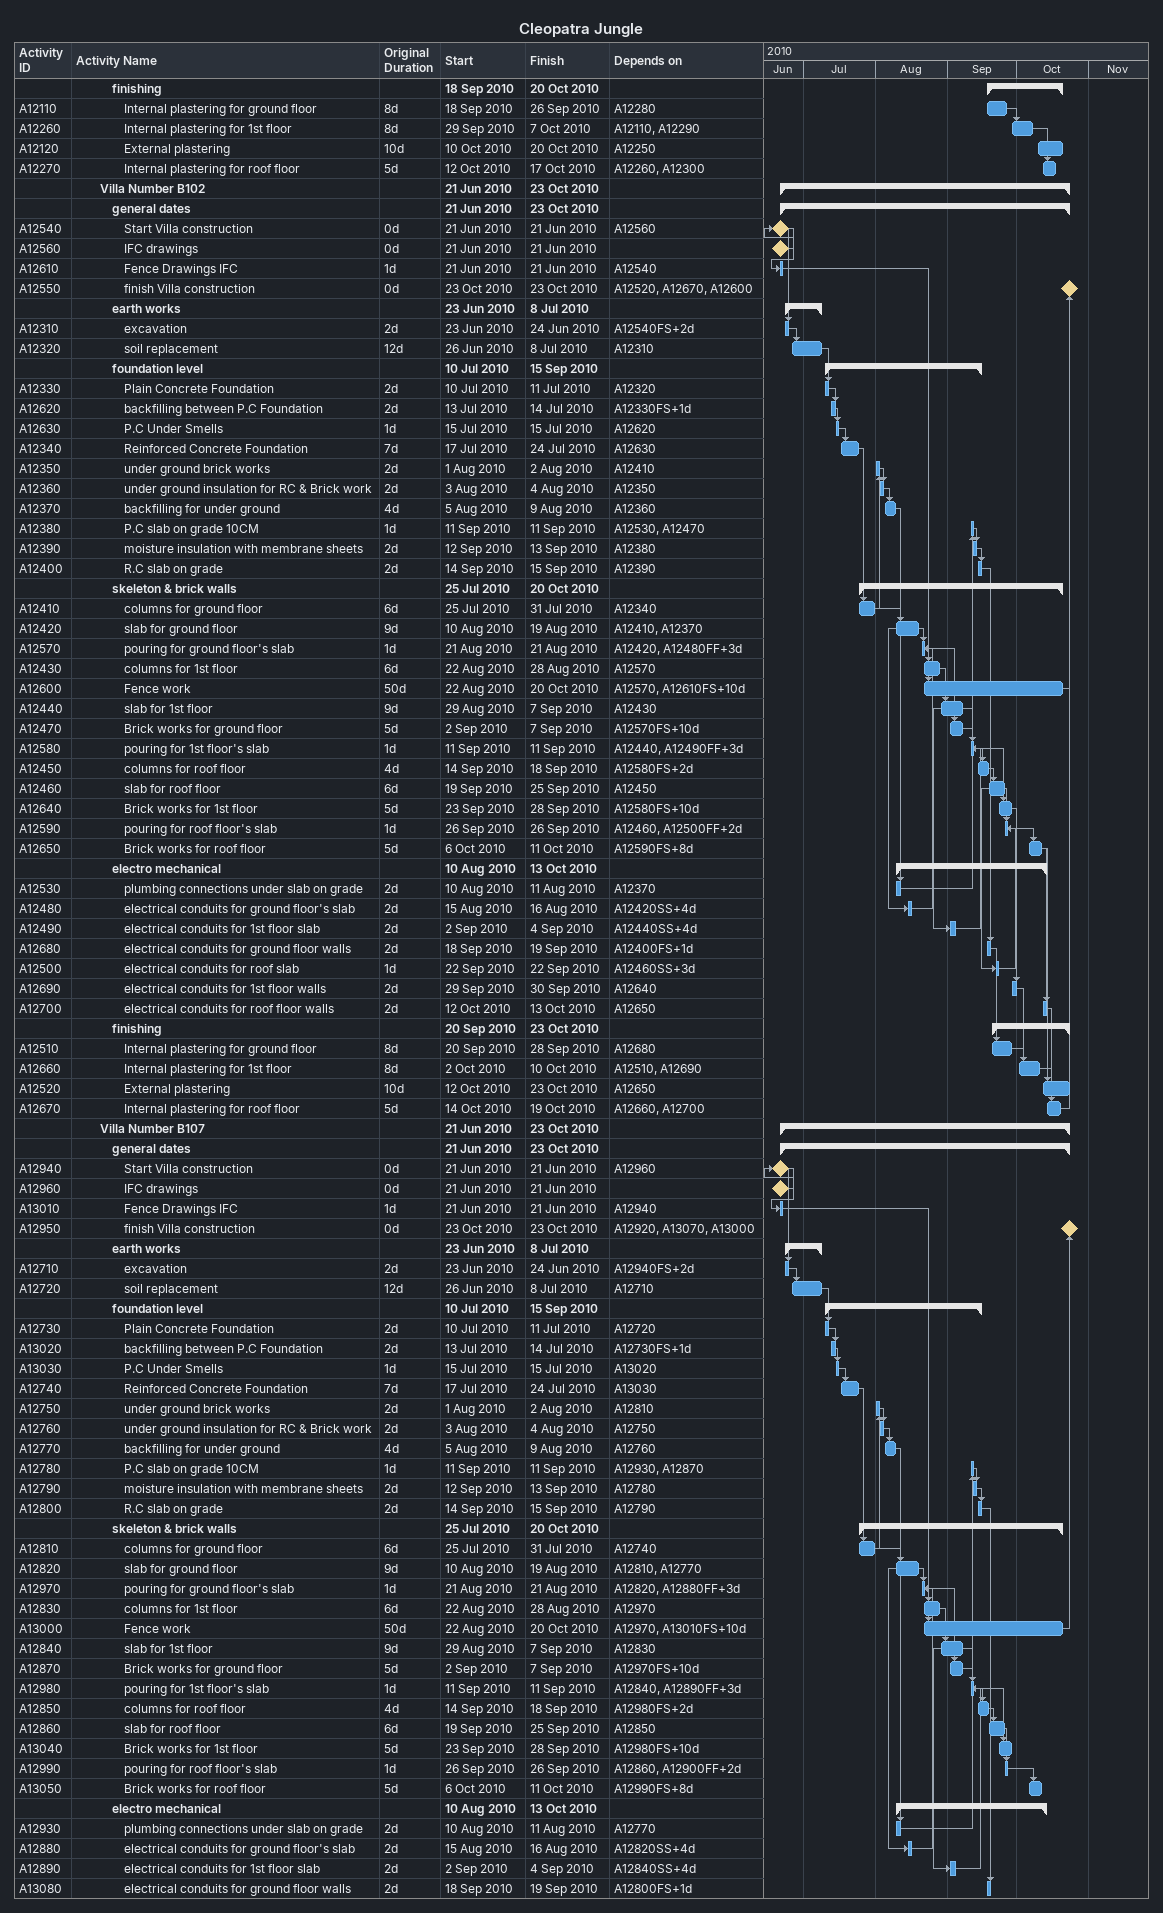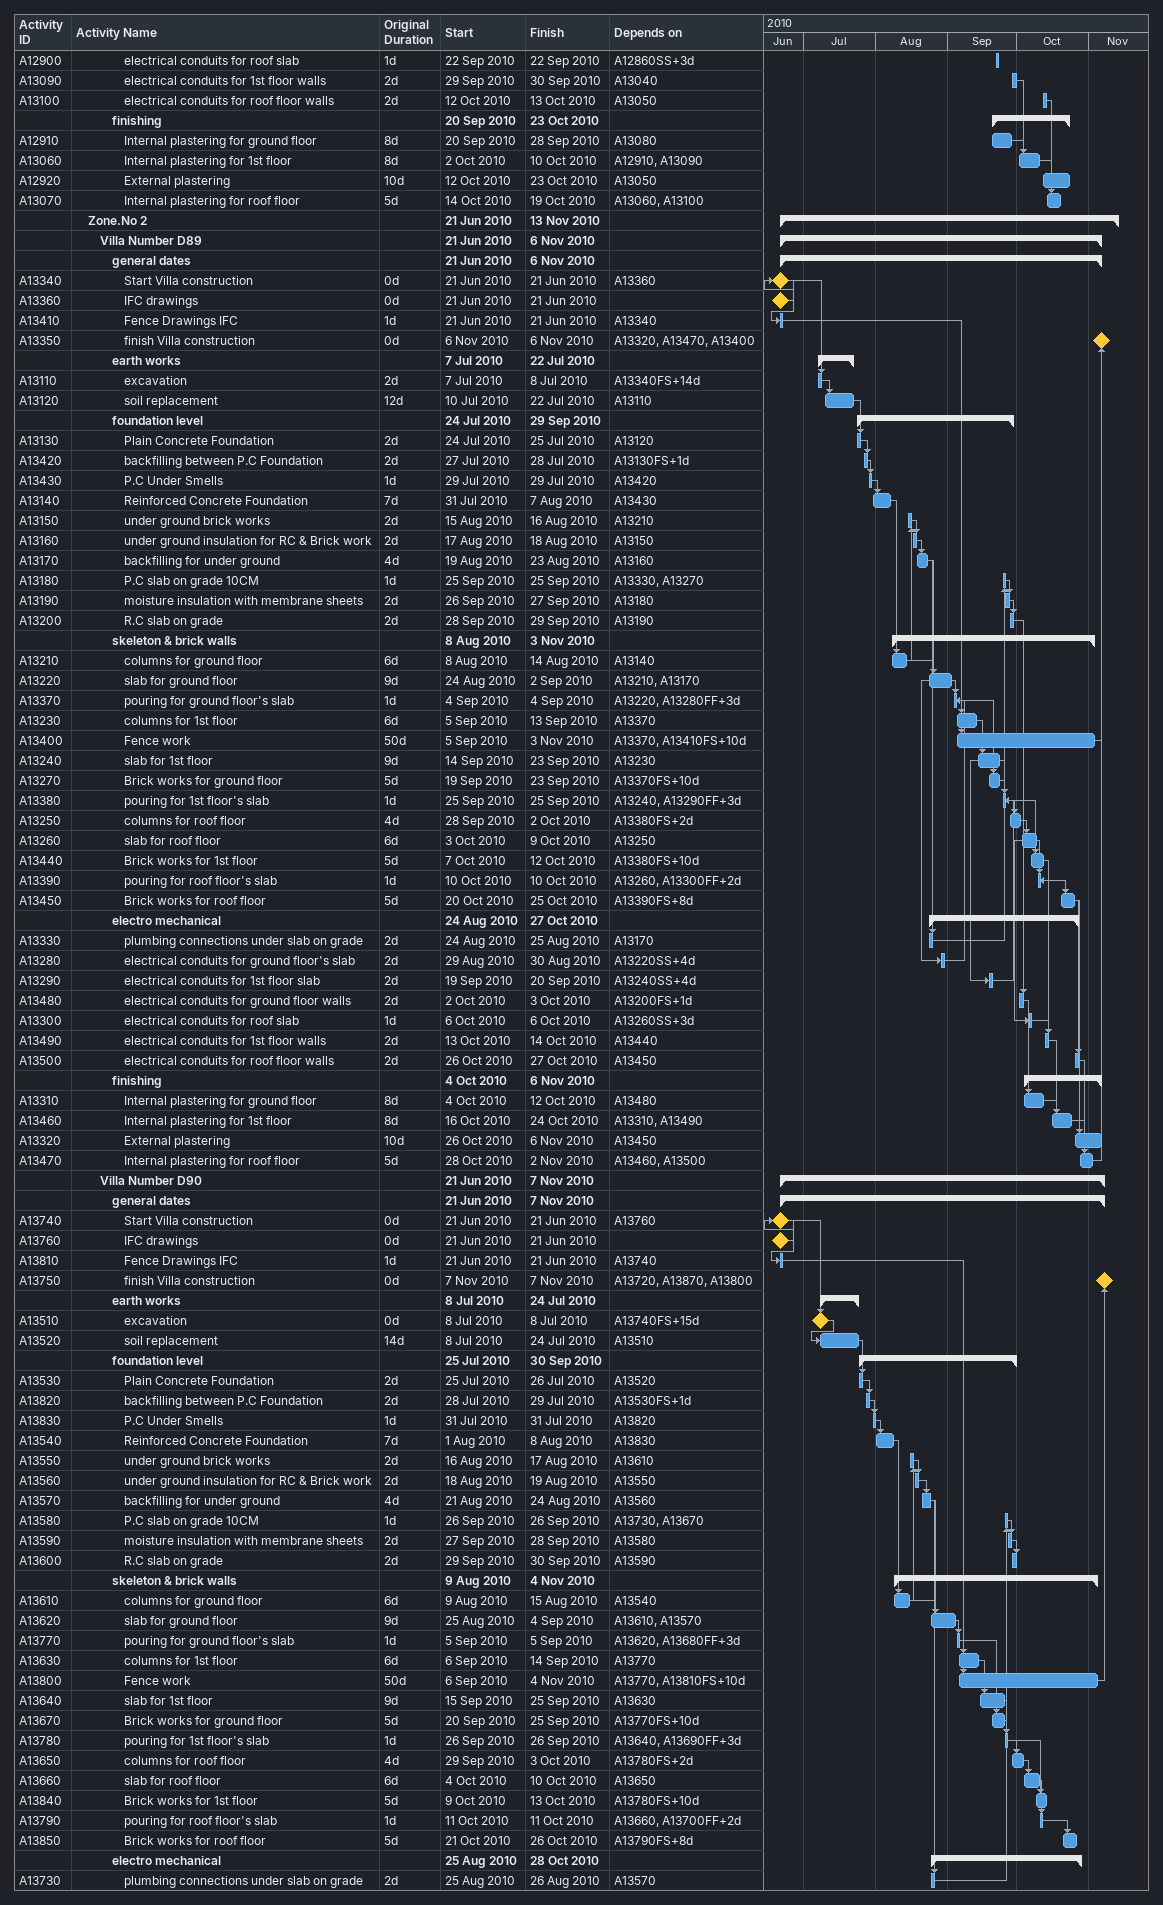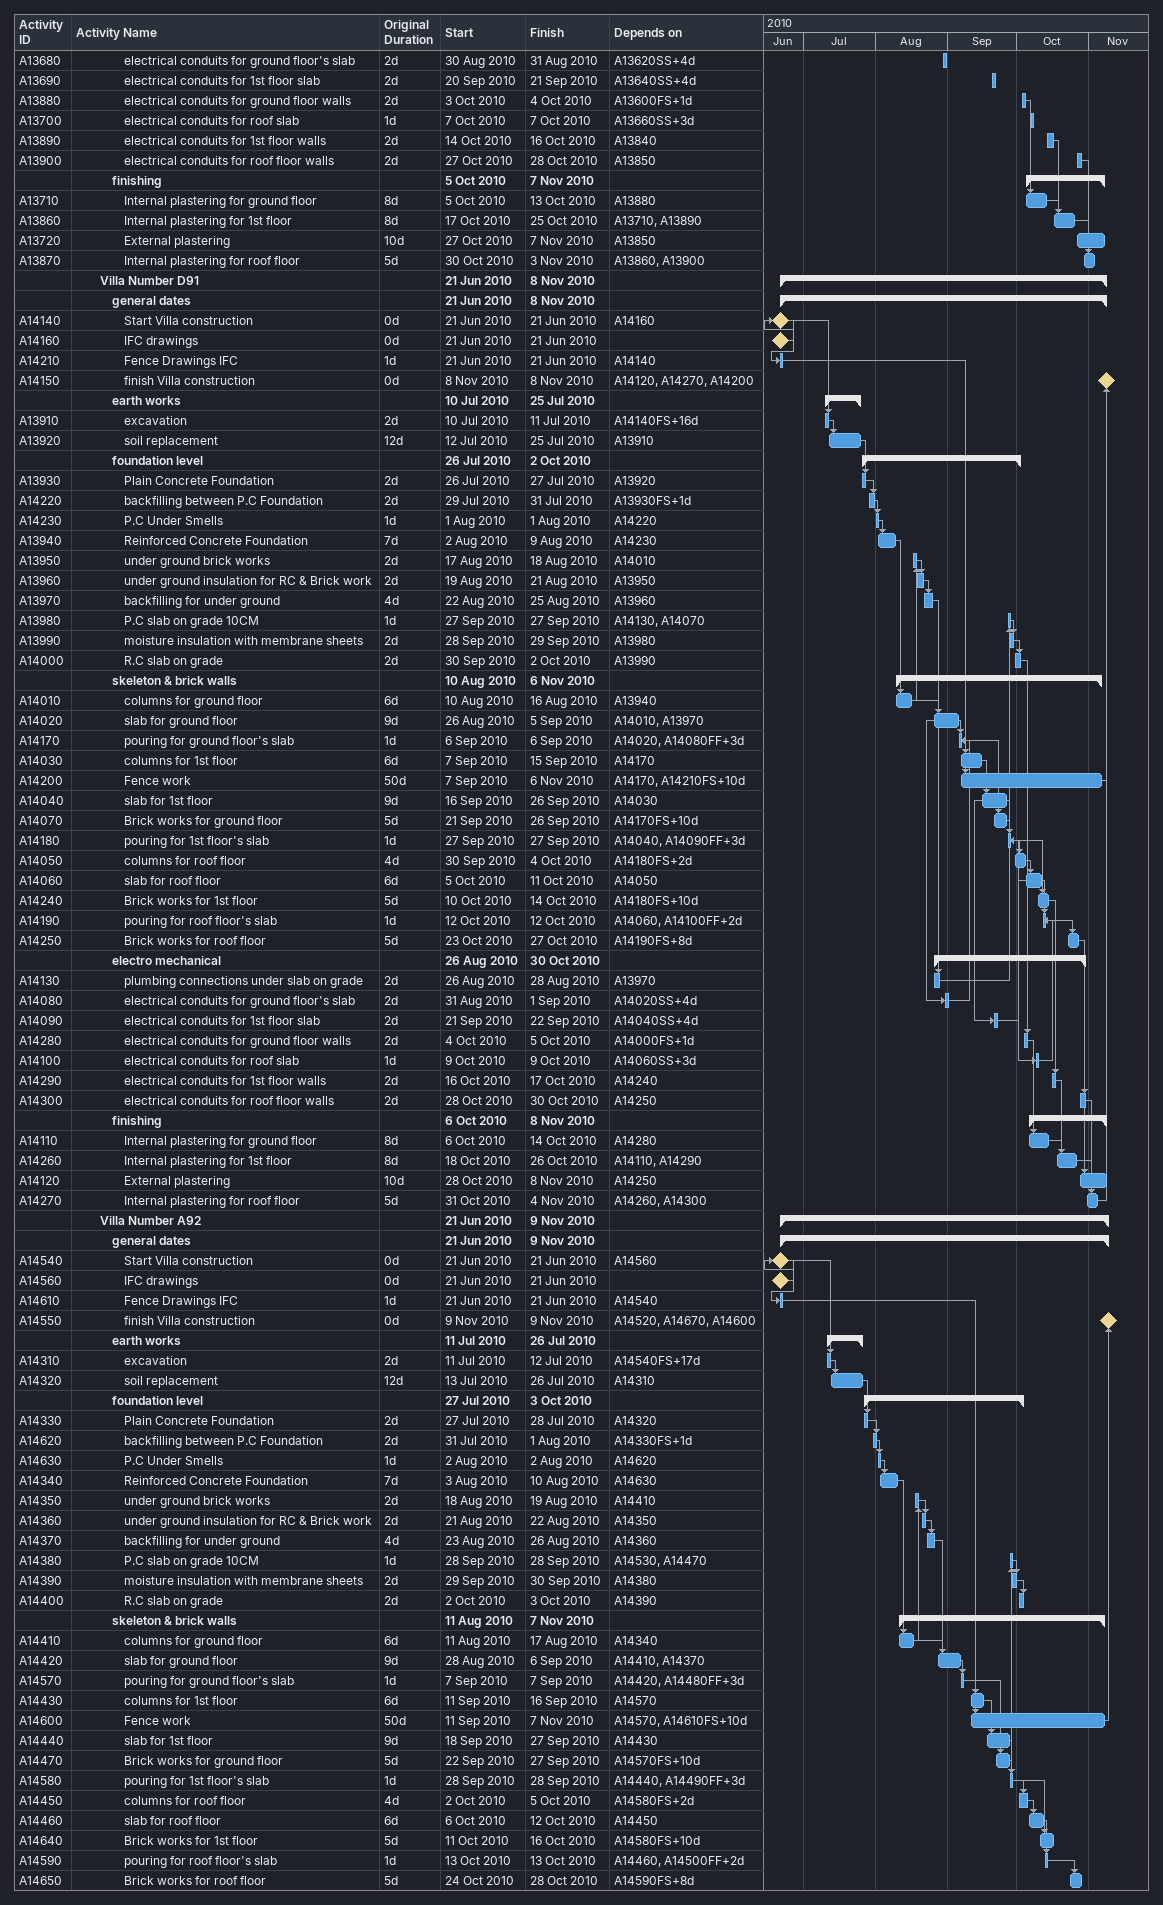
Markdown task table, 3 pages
Cleopatra Jungle

| ID | Level | Task | Original duration | Start | Finish | Predecessors |
|---|---|---|---|---|---|---|
|  | 4 | **finishing** |  | 2010-09-18 | 2010-10-20 |  |
| A12110 | 5 | Internal plastering for ground floor | 8d | 2010-09-18 | 2010-09-26 | A12280 |
| A12260 | 5 | Internal plastering for 1st floor | 8d | 2010-09-29 | 2010-10-07 | A12110, A12290 |
| A12120 | 5 | External plastering | 10d | 2010-10-10 | 2010-10-20 | A12250 |
| A12270 | 5 | Internal plastering for roof floor | 5d | 2010-10-12 | 2010-10-17 | A12260, A12300 |
|  | 3 | **Villa Number B102** |  | 2010-06-21 | 2010-10-23 |  |
|  | 4 | **general dates** |  | 2010-06-21 | 2010-10-23 |  |
| A12540 | 5 | Start Villa construction | 0d | 2010-06-21 | 2010-06-21 | A12560 |
| A12560 | 5 | IFC drawings | 0d | 2010-06-21 | 2010-06-21 |  |
| A12610 | 5 | Fence Drawings IFC | 1d | 2010-06-21 | 2010-06-21 | A12540 |
| A12550 | 5 | finish Villa construction | 0d | 2010-10-23 | 2010-10-23 | A12520, A12670, A12600 |
|  | 4 | **earth works** |  | 2010-06-23 | 2010-07-08 |  |
| A12310 | 5 | excavation | 2d | 2010-06-23 | 2010-06-24 | A12540FS+2d |
| A12320 | 5 | soil replacement | 12d | 2010-06-26 | 2010-07-08 | A12310 |
|  | 4 | **foundation level** |  | 2010-07-10 | 2010-09-15 |  |
| A12330 | 5 | Plain Concrete Foundation | 2d | 2010-07-10 | 2010-07-11 | A12320 |
| A12620 | 5 | backfilling between P.C Foundation | 2d | 2010-07-13 | 2010-07-14 | A12330FS+1d |
| A12630 | 5 | P.C Under Smells | 1d | 2010-07-15 | 2010-07-15 | A12620 |
| A12340 | 5 | Reinforced Concrete Foundation | 7d | 2010-07-17 | 2010-07-24 | A12630 |
| A12350 | 5 | under ground brick works | 2d | 2010-08-01 | 2010-08-02 | A12410 |
| A12360 | 5 | under ground insulation for RC & Brick work | 2d | 2010-08-03 | 2010-08-04 | A12350 |
| A12370 | 5 | backfilling for under ground | 4d | 2010-08-05 | 2010-08-09 | A12360 |
| A12380 | 5 | P.C slab on grade 10CM | 1d | 2010-09-11 | 2010-09-11 | A12530, A12470 |
| A12390 | 5 | moisture insulation with membrane sheets | 2d | 2010-09-12 | 2010-09-13 | A12380 |
| A12400 | 5 | R.C slab on grade | 2d | 2010-09-14 | 2010-09-15 | A12390 |
|  | 4 | **skeleton & brick walls** |  | 2010-07-25 | 2010-10-20 |  |
| A12410 | 5 | columns for ground floor | 6d | 2010-07-25 | 2010-07-31 | A12340 |
| A12420 | 5 | slab for ground floor | 9d | 2010-08-10 | 2010-08-19 | A12410, A12370 |
| A12570 | 5 | pouring for ground floor's slab | 1d | 2010-08-21 | 2010-08-21 | A12420, A12480FF+3d |
| A12430 | 5 | columns for 1st floor | 6d | 2010-08-22 | 2010-08-28 | A12570 |
| A12600 | 5 | Fence work | 50d | 2010-08-22 | 2010-10-20 | A12570, A12610FS+10d |
| A12440 | 5 | slab for 1st floor | 9d | 2010-08-29 | 2010-09-07 | A12430 |
| A12470 | 5 | Brick works for ground floor | 5d | 2010-09-02 | 2010-09-07 | A12570FS+10d |
| A12580 | 5 | pouring for 1st floor's slab | 1d | 2010-09-11 | 2010-09-11 | A12440, A12490FF+3d |
| A12450 | 5 | columns for roof floor | 4d | 2010-09-14 | 2010-09-18 | A12580FS+2d |
| A12460 | 5 | slab for roof floor | 6d | 2010-09-19 | 2010-09-25 | A12450 |
| A12640 | 5 | Brick works for 1st floor | 5d | 2010-09-23 | 2010-09-28 | A12580FS+10d |
| A12590 | 5 | pouring for roof floor's slab | 1d | 2010-09-26 | 2010-09-26 | A12460, A12500FF+2d |
| A12650 | 5 | Brick works for roof floor | 5d | 2010-10-06 | 2010-10-11 | A12590FS+8d |
|  | 4 | **electro mechanical** |  | 2010-08-10 | 2010-10-13 |  |
| A12530 | 5 | plumbing connections under slab on grade | 2d | 2010-08-10 | 2010-08-11 | A12370 |
| A12480 | 5 | electrical conduits for ground floor's slab | 2d | 2010-08-15 | 2010-08-16 | A12420SS+4d |
| A12490 | 5 | electrical conduits for 1st floor slab | 2d | 2010-09-02 | 2010-09-04 | A12440SS+4d |
| A12680 | 5 | electrical conduits for ground floor walls | 2d | 2010-09-18 | 2010-09-19 | A12400FS+1d |
| A12500 | 5 | electrical conduits for roof slab | 1d | 2010-09-22 | 2010-09-22 | A12460SS+3d |
| A12690 | 5 | electrical conduits for 1st floor walls | 2d | 2010-09-29 | 2010-09-30 | A12640 |
| A12700 | 5 | electrical conduits for roof floor walls | 2d | 2010-10-12 | 2010-10-13 | A12650 |
|  | 4 | **finishing** |  | 2010-09-20 | 2010-10-23 |  |
| A12510 | 5 | Internal plastering for ground floor | 8d | 2010-09-20 | 2010-09-28 | A12680 |
| A12660 | 5 | Internal plastering for 1st floor | 8d | 2010-10-02 | 2010-10-10 | A12510, A12690 |
| A12520 | 5 | External plastering | 10d | 2010-10-12 | 2010-10-23 | A12650 |
| A12670 | 5 | Internal plastering for roof floor | 5d | 2010-10-14 | 2010-10-19 | A12660, A12700 |
|  | 3 | **Villa Number B107** |  | 2010-06-21 | 2010-10-23 |  |
|  | 4 | **general dates** |  | 2010-06-21 | 2010-10-23 |  |
| A12940 | 5 | Start Villa construction | 0d | 2010-06-21 | 2010-06-21 | A12960 |
| A12960 | 5 | IFC drawings | 0d | 2010-06-21 | 2010-06-21 |  |
| A13010 | 5 | Fence Drawings IFC | 1d | 2010-06-21 | 2010-06-21 | A12940 |
| A12950 | 5 | finish Villa construction | 0d | 2010-10-23 | 2010-10-23 | A12920, A13070, A13000 |
|  | 4 | **earth works** |  | 2010-06-23 | 2010-07-08 |  |
| A12710 | 5 | excavation | 2d | 2010-06-23 | 2010-06-24 | A12940FS+2d |
| A12720 | 5 | soil replacement | 12d | 2010-06-26 | 2010-07-08 | A12710 |
|  | 4 | **foundation level** |  | 2010-07-10 | 2010-09-15 |  |
| A12730 | 5 | Plain Concrete Foundation | 2d | 2010-07-10 | 2010-07-11 | A12720 |
| A13020 | 5 | backfilling between P.C Foundation | 2d | 2010-07-13 | 2010-07-14 | A12730FS+1d |
| A13030 | 5 | P.C Under Smells | 1d | 2010-07-15 | 2010-07-15 | A13020 |
| A12740 | 5 | Reinforced Concrete Foundation | 7d | 2010-07-17 | 2010-07-24 | A13030 |
| A12750 | 5 | under ground brick works | 2d | 2010-08-01 | 2010-08-02 | A12810 |
| A12760 | 5 | under ground insulation for RC & Brick work | 2d | 2010-08-03 | 2010-08-04 | A12750 |
| A12770 | 5 | backfilling for under ground | 4d | 2010-08-05 | 2010-08-09 | A12760 |
| A12780 | 5 | P.C slab on grade 10CM | 1d | 2010-09-11 | 2010-09-11 | A12930, A12870 |
| A12790 | 5 | moisture insulation with membrane sheets | 2d | 2010-09-12 | 2010-09-13 | A12780 |
| A12800 | 5 | R.C slab on grade | 2d | 2010-09-14 | 2010-09-15 | A12790 |
|  | 4 | **skeleton & brick walls** |  | 2010-07-25 | 2010-10-20 |  |
| A12810 | 5 | columns for ground floor | 6d | 2010-07-25 | 2010-07-31 | A12740 |
| A12820 | 5 | slab for ground floor | 9d | 2010-08-10 | 2010-08-19 | A12810, A12770 |
| A12970 | 5 | pouring for ground floor's slab | 1d | 2010-08-21 | 2010-08-21 | A12820, A12880FF+3d |
| A12830 | 5 | columns for 1st floor | 6d | 2010-08-22 | 2010-08-28 | A12970 |
| A13000 | 5 | Fence work | 50d | 2010-08-22 | 2010-10-20 | A12970, A13010FS+10d |
| A12840 | 5 | slab for 1st floor | 9d | 2010-08-29 | 2010-09-07 | A12830 |
| A12870 | 5 | Brick works for ground floor | 5d | 2010-09-02 | 2010-09-07 | A12970FS+10d |
| A12980 | 5 | pouring for 1st floor's slab | 1d | 2010-09-11 | 2010-09-11 | A12840, A12890FF+3d |
| A12850 | 5 | columns for roof floor | 4d | 2010-09-14 | 2010-09-18 | A12980FS+2d |
| A12860 | 5 | slab for roof floor | 6d | 2010-09-19 | 2010-09-25 | A12850 |
| A13040 | 5 | Brick works for 1st floor | 5d | 2010-09-23 | 2010-09-28 | A12980FS+10d |
| A12990 | 5 | pouring for roof floor's slab | 1d | 2010-09-26 | 2010-09-26 | A12860, A12900FF+2d |
| A13050 | 5 | Brick works for roof floor | 5d | 2010-10-06 | 2010-10-11 | A12990FS+8d |
|  | 4 | **electro mechanical** |  | 2010-08-10 | 2010-10-13 |  |
| A12930 | 5 | plumbing connections under slab on grade | 2d | 2010-08-10 | 2010-08-11 | A12770 |
| A12880 | 5 | electrical conduits for ground floor's slab | 2d | 2010-08-15 | 2010-08-16 | A12820SS+4d |
| A12890 | 5 | electrical conduits for 1st floor slab | 2d | 2010-09-02 | 2010-09-04 | A12840SS+4d |
| A13080 | 5 | electrical conduits for ground floor walls | 2d | 2010-09-18 | 2010-09-19 | A12800FS+1d |
| A12900 | 5 | electrical conduits for roof slab | 1d | 2010-09-22 | 2010-09-22 | A12860SS+3d |
| A13090 | 5 | electrical conduits for 1st floor walls | 2d | 2010-09-29 | 2010-09-30 | A13040 |
| A13100 | 5 | electrical conduits for roof floor walls | 2d | 2010-10-12 | 2010-10-13 | A13050 |
|  | 4 | **finishing** |  | 2010-09-20 | 2010-10-23 |  |
| A12910 | 5 | Internal plastering for ground floor | 8d | 2010-09-20 | 2010-09-28 | A13080 |
| A13060 | 5 | Internal plastering for 1st floor | 8d | 2010-10-02 | 2010-10-10 | A12910, A13090 |
| A12920 | 5 | External plastering | 10d | 2010-10-12 | 2010-10-23 | A13050 |
| A13070 | 5 | Internal plastering for roof floor | 5d | 2010-10-14 | 2010-10-19 | A13060, A13100 |
|  | 2 | **Zone.No 2** |  | 2010-06-21 | 2010-11-13 |  |
|  | 3 | **Villa Number D89** |  | 2010-06-21 | 2010-11-06 |  |
|  | 4 | **general dates** |  | 2010-06-21 | 2010-11-06 |  |
| A13340 | 5 | Start Villa construction | 0d | 2010-06-21 | 2010-06-21 | A13360 |
| A13360 | 5 | IFC drawings | 0d | 2010-06-21 | 2010-06-21 |  |
| A13410 | 5 | Fence Drawings IFC | 1d | 2010-06-21 | 2010-06-21 | A13340 |
| A13350 | 5 | finish Villa construction | 0d | 2010-11-06 | 2010-11-06 | A13320, A13470, A13400 |
|  | 4 | **earth works** |  | 2010-07-07 | 2010-07-22 |  |
| A13110 | 5 | excavation | 2d | 2010-07-07 | 2010-07-08 | A13340FS+14d |
| A13120 | 5 | soil replacement | 12d | 2010-07-10 | 2010-07-22 | A13110 |
|  | 4 | **foundation level** |  | 2010-07-24 | 2010-09-29 |  |
| A13130 | 5 | Plain Concrete Foundation | 2d | 2010-07-24 | 2010-07-25 | A13120 |
| A13420 | 5 | backfilling between P.C Foundation | 2d | 2010-07-27 | 2010-07-28 | A13130FS+1d |
| A13430 | 5 | P.C Under Smells | 1d | 2010-07-29 | 2010-07-29 | A13420 |
| A13140 | 5 | Reinforced Concrete Foundation | 7d | 2010-07-31 | 2010-08-07 | A13430 |
| A13150 | 5 | under ground brick works | 2d | 2010-08-15 | 2010-08-16 | A13210 |
| A13160 | 5 | under ground insulation for RC & Brick work | 2d | 2010-08-17 | 2010-08-18 | A13150 |
| A13170 | 5 | backfilling for under ground | 4d | 2010-08-19 | 2010-08-23 | A13160 |
| A13180 | 5 | P.C slab on grade 10CM | 1d | 2010-09-25 | 2010-09-25 | A13330, A13270 |
| A13190 | 5 | moisture insulation with membrane sheets | 2d | 2010-09-26 | 2010-09-27 | A13180 |
| A13200 | 5 | R.C slab on grade | 2d | 2010-09-28 | 2010-09-29 | A13190 |
|  | 4 | **skeleton & brick walls** |  | 2010-08-08 | 2010-11-03 |  |
| A13210 | 5 | columns for ground floor | 6d | 2010-08-08 | 2010-08-14 | A13140 |
| A13220 | 5 | slab for ground floor | 9d | 2010-08-24 | 2010-09-02 | A13210, A13170 |
| A13370 | 5 | pouring for ground floor's slab | 1d | 2010-09-04 | 2010-09-04 | A13220, A13280FF+3d |
| A13230 | 5 | columns for 1st floor | 6d | 2010-09-05 | 2010-09-13 | A13370 |
| A13400 | 5 | Fence work | 50d | 2010-09-05 | 2010-11-03 | A13370, A13410FS+10d |
| A13240 | 5 | slab for 1st floor | 9d | 2010-09-14 | 2010-09-23 | A13230 |
| A13270 | 5 | Brick works for ground floor | 5d | 2010-09-19 | 2010-09-23 | A13370FS+10d |
| A13380 | 5 | pouring for 1st floor's slab | 1d | 2010-09-25 | 2010-09-25 | A13240, A13290FF+3d |
| A13250 | 5 | columns for roof floor | 4d | 2010-09-28 | 2010-10-02 | A13380FS+2d |
| A13260 | 5 | slab for roof floor | 6d | 2010-10-03 | 2010-10-09 | A13250 |
| A13440 | 5 | Brick works for 1st floor | 5d | 2010-10-07 | 2010-10-12 | A13380FS+10d |
| A13390 | 5 | pouring for roof floor's slab | 1d | 2010-10-10 | 2010-10-10 | A13260, A13300FF+2d |
| A13450 | 5 | Brick works for roof floor | 5d | 2010-10-20 | 2010-10-25 | A13390FS+8d |
|  | 4 | **electro mechanical** |  | 2010-08-24 | 2010-10-27 |  |
| A13330 | 5 | plumbing connections under slab on grade | 2d | 2010-08-24 | 2010-08-25 | A13170 |
| A13280 | 5 | electrical conduits for ground floor's slab | 2d | 2010-08-29 | 2010-08-30 | A13220SS+4d |
| A13290 | 5 | electrical conduits for 1st floor slab | 2d | 2010-09-19 | 2010-09-20 | A13240SS+4d |
| A13480 | 5 | electrical conduits for ground floor walls | 2d | 2010-10-02 | 2010-10-03 | A13200FS+1d |
| A13300 | 5 | electrical conduits for roof slab | 1d | 2010-10-06 | 2010-10-06 | A13260SS+3d |
| A13490 | 5 | electrical conduits for 1st floor walls | 2d | 2010-10-13 | 2010-10-14 | A13440 |
| A13500 | 5 | electrical conduits for roof floor walls | 2d | 2010-10-26 | 2010-10-27 | A13450 |
|  | 4 | **finishing** |  | 2010-10-04 | 2010-11-06 |  |
| A13310 | 5 | Internal plastering for ground floor | 8d | 2010-10-04 | 2010-10-12 | A13480 |
| A13460 | 5 | Internal plastering for 1st floor | 8d | 2010-10-16 | 2010-10-24 | A13310, A13490 |
| A13320 | 5 | External plastering | 10d | 2010-10-26 | 2010-11-06 | A13450 |
| A13470 | 5 | Internal plastering for roof floor | 5d | 2010-10-28 | 2010-11-02 | A13460, A13500 |
|  | 3 | **Villa Number D90** |  | 2010-06-21 | 2010-11-07 |  |
|  | 4 | **general dates** |  | 2010-06-21 | 2010-11-07 |  |
| A13740 | 5 | Start Villa construction | 0d | 2010-06-21 | 2010-06-21 | A13760 |
| A13760 | 5 | IFC drawings | 0d | 2010-06-21 | 2010-06-21 |  |
| A13810 | 5 | Fence Drawings IFC | 1d | 2010-06-21 | 2010-06-21 | A13740 |
| A13750 | 5 | finish Villa construction | 0d | 2010-11-07 | 2010-11-07 | A13720, A13870, A13800 |
|  | 4 | **earth works** |  | 2010-07-08 | 2010-07-24 |  |
| A13510 | 5 | excavation | 0d | 2010-07-08 | 2010-07-08 | A13740FS+15d |
| A13520 | 5 | soil replacement | 14d | 2010-07-08 | 2010-07-24 | A13510 |
|  | 4 | **foundation level** |  | 2010-07-25 | 2010-09-30 |  |
| A13530 | 5 | Plain Concrete Foundation | 2d | 2010-07-25 | 2010-07-26 | A13520 |
| A13820 | 5 | backfilling between P.C Foundation | 2d | 2010-07-28 | 2010-07-29 | A13530FS+1d |
| A13830 | 5 | P.C Under Smells | 1d | 2010-07-31 | 2010-07-31 | A13820 |
| A13540 | 5 | Reinforced Concrete Foundation | 7d | 2010-08-01 | 2010-08-08 | A13830 |
| A13550 | 5 | under ground brick works | 2d | 2010-08-16 | 2010-08-17 | A13610 |
| A13560 | 5 | under ground insulation for RC & Brick work | 2d | 2010-08-18 | 2010-08-19 | A13550 |
| A13570 | 5 | backfilling for under ground | 4d | 2010-08-21 | 2010-08-24 | A13560 |
| A13580 | 5 | P.C slab on grade 10CM | 1d | 2010-09-26 | 2010-09-26 | A13730, A13670 |
| A13590 | 5 | moisture insulation with membrane sheets | 2d | 2010-09-27 | 2010-09-28 | A13580 |
| A13600 | 5 | R.C slab on grade | 2d | 2010-09-29 | 2010-09-30 | A13590 |
|  | 4 | **skeleton & brick walls** |  | 2010-08-09 | 2010-11-04 |  |
| A13610 | 5 | columns for ground floor | 6d | 2010-08-09 | 2010-08-15 | A13540 |
| A13620 | 5 | slab for ground floor | 9d | 2010-08-25 | 2010-09-04 | A13610, A13570 |
| A13770 | 5 | pouring for ground floor's slab | 1d | 2010-09-05 | 2010-09-05 | A13620, A13680FF+3d |
| A13630 | 5 | columns for 1st floor | 6d | 2010-09-06 | 2010-09-14 | A13770 |
| A13800 | 5 | Fence work | 50d | 2010-09-06 | 2010-11-04 | A13770, A13810FS+10d |
| A13640 | 5 | slab for 1st floor | 9d | 2010-09-15 | 2010-09-25 | A13630 |
| A13670 | 5 | Brick works for ground floor | 5d | 2010-09-20 | 2010-09-25 | A13770FS+10d |
| A13780 | 5 | pouring for 1st floor's slab | 1d | 2010-09-26 | 2010-09-26 | A13640, A13690FF+3d |
| A13650 | 5 | columns for roof floor | 4d | 2010-09-29 | 2010-10-03 | A13780FS+2d |
| A13660 | 5 | slab for roof floor | 6d | 2010-10-04 | 2010-10-10 | A13650 |
| A13840 | 5 | Brick works for 1st floor | 5d | 2010-10-09 | 2010-10-13 | A13780FS+10d |
| A13790 | 5 | pouring for roof floor's slab | 1d | 2010-10-11 | 2010-10-11 | A13660, A13700FF+2d |
| A13850 | 5 | Brick works for roof floor | 5d | 2010-10-21 | 2010-10-26 | A13790FS+8d |
|  | 4 | **electro mechanical** |  | 2010-08-25 | 2010-10-28 |  |
| A13730 | 5 | plumbing connections under slab on grade | 2d | 2010-08-25 | 2010-08-26 | A13570 |
| A13680 | 5 | electrical conduits for ground floor's slab | 2d | 2010-08-30 | 2010-08-31 | A13620SS+4d |
| A13690 | 5 | electrical conduits for 1st floor slab | 2d | 2010-09-20 | 2010-09-21 | A13640SS+4d |
| A13880 | 5 | electrical conduits for ground floor walls | 2d | 2010-10-03 | 2010-10-04 | A13600FS+1d |
| A13700 | 5 | electrical conduits for roof slab | 1d | 2010-10-07 | 2010-10-07 | A13660SS+3d |
| A13890 | 5 | electrical conduits for 1st floor walls | 2d | 2010-10-14 | 2010-10-16 | A13840 |
| A13900 | 5 | electrical conduits for roof floor walls | 2d | 2010-10-27 | 2010-10-28 | A13850 |
|  | 4 | **finishing** |  | 2010-10-05 | 2010-11-07 |  |
| A13710 | 5 | Internal plastering for ground floor | 8d | 2010-10-05 | 2010-10-13 | A13880 |
| A13860 | 5 | Internal plastering for 1st floor | 8d | 2010-10-17 | 2010-10-25 | A13710, A13890 |
| A13720 | 5 | External plastering | 10d | 2010-10-27 | 2010-11-07 | A13850 |
| A13870 | 5 | Internal plastering for roof floor | 5d | 2010-10-30 | 2010-11-03 | A13860, A13900 |
|  | 3 | **Villa Number D91** |  | 2010-06-21 | 2010-11-08 |  |
|  | 4 | **general dates** |  | 2010-06-21 | 2010-11-08 |  |
| A14140 | 5 | Start Villa construction | 0d | 2010-06-21 | 2010-06-21 | A14160 |
| A14160 | 5 | IFC drawings | 0d | 2010-06-21 | 2010-06-21 |  |
| A14210 | 5 | Fence Drawings IFC | 1d | 2010-06-21 | 2010-06-21 | A14140 |
| A14150 | 5 | finish Villa construction | 0d | 2010-11-08 | 2010-11-08 | A14120, A14270, A14200 |
|  | 4 | **earth works** |  | 2010-07-10 | 2010-07-25 |  |
| A13910 | 5 | excavation | 2d | 2010-07-10 | 2010-07-11 | A14140FS+16d |
| A13920 | 5 | soil replacement | 12d | 2010-07-12 | 2010-07-25 | A13910 |
|  | 4 | **foundation level** |  | 2010-07-26 | 2010-10-02 |  |
| A13930 | 5 | Plain Concrete Foundation | 2d | 2010-07-26 | 2010-07-27 | A13920 |
| A14220 | 5 | backfilling between P.C Foundation | 2d | 2010-07-29 | 2010-07-31 | A13930FS+1d |
| A14230 | 5 | P.C Under Smells | 1d | 2010-08-01 | 2010-08-01 | A14220 |
| A13940 | 5 | Reinforced Concrete Foundation | 7d | 2010-08-02 | 2010-08-09 | A14230 |
| A13950 | 5 | under ground brick works | 2d | 2010-08-17 | 2010-08-18 | A14010 |
| A13960 | 5 | under ground insulation for RC & Brick work | 2d | 2010-08-19 | 2010-08-21 | A13950 |
| A13970 | 5 | backfilling for under ground | 4d | 2010-08-22 | 2010-08-25 | A13960 |
| A13980 | 5 | P.C slab on grade 10CM | 1d | 2010-09-27 | 2010-09-27 | A14130, A14070 |
| A13990 | 5 | moisture insulation with membrane sheets | 2d | 2010-09-28 | 2010-09-29 | A13980 |
| A14000 | 5 | R.C slab on grade | 2d | 2010-09-30 | 2010-10-02 | A13990 |
|  | 4 | **skeleton & brick walls** |  | 2010-08-10 | 2010-11-06 |  |
| A14010 | 5 | columns for ground floor | 6d | 2010-08-10 | 2010-08-16 | A13940 |
| A14020 | 5 | slab for ground floor | 9d | 2010-08-26 | 2010-09-05 | A14010, A13970 |
| A14170 | 5 | pouring for ground floor's slab | 1d | 2010-09-06 | 2010-09-06 | A14020, A14080FF+3d |
| A14030 | 5 | columns for 1st floor | 6d | 2010-09-07 | 2010-09-15 | A14170 |
| A14200 | 5 | Fence work | 50d | 2010-09-07 | 2010-11-06 | A14170, A14210FS+10d |
| A14040 | 5 | slab for 1st floor | 9d | 2010-09-16 | 2010-09-26 | A14030 |
| A14070 | 5 | Brick works for ground floor | 5d | 2010-09-21 | 2010-09-26 | A14170FS+10d |
| A14180 | 5 | pouring for 1st floor's slab | 1d | 2010-09-27 | 2010-09-27 | A14040, A14090FF+3d |
| A14050 | 5 | columns for roof floor | 4d | 2010-09-30 | 2010-10-04 | A14180FS+2d |
| A14060 | 5 | slab for roof floor | 6d | 2010-10-05 | 2010-10-11 | A14050 |
| A14240 | 5 | Brick works for 1st floor | 5d | 2010-10-10 | 2010-10-14 | A14180FS+10d |
| A14190 | 5 | pouring for roof floor's slab | 1d | 2010-10-12 | 2010-10-12 | A14060, A14100FF+2d |
| A14250 | 5 | Brick works for roof floor | 5d | 2010-10-23 | 2010-10-27 | A14190FS+8d |
|  | 4 | **electro mechanical** |  | 2010-08-26 | 2010-10-30 |  |
| A14130 | 5 | plumbing connections under slab on grade | 2d | 2010-08-26 | 2010-08-28 | A13970 |
| A14080 | 5 | electrical conduits for ground floor's slab | 2d | 2010-08-31 | 2010-09-01 | A14020SS+4d |
| A14090 | 5 | electrical conduits for 1st floor slab | 2d | 2010-09-21 | 2010-09-22 | A14040SS+4d |
| A14280 | 5 | electrical conduits for ground floor walls | 2d | 2010-10-04 | 2010-10-05 | A14000FS+1d |
| A14100 | 5 | electrical conduits for roof slab | 1d | 2010-10-09 | 2010-10-09 | A14060SS+3d |
| A14290 | 5 | electrical conduits for 1st floor walls | 2d | 2010-10-16 | 2010-10-17 | A14240 |
| A14300 | 5 | electrical conduits for roof floor walls | 2d | 2010-10-28 | 2010-10-30 | A14250 |
|  | 4 | **finishing** |  | 2010-10-06 | 2010-11-08 |  |
| A14110 | 5 | Internal plastering for ground floor | 8d | 2010-10-06 | 2010-10-14 | A14280 |
| A14260 | 5 | Internal plastering for 1st floor | 8d | 2010-10-18 | 2010-10-26 | A14110, A14290 |
| A14120 | 5 | External plastering | 10d | 2010-10-28 | 2010-11-08 | A14250 |
| A14270 | 5 | Internal plastering for roof floor | 5d | 2010-10-31 | 2010-11-04 | A14260, A14300 |
|  | 3 | **Villa Number A92** |  | 2010-06-21 | 2010-11-09 |  |
|  | 4 | **general dates** |  | 2010-06-21 | 2010-11-09 |  |
| A14540 | 5 | Start Villa construction | 0d | 2010-06-21 | 2010-06-21 | A14560 |
| A14560 | 5 | IFC drawings | 0d | 2010-06-21 | 2010-06-21 |  |
| A14610 | 5 | Fence Drawings IFC | 1d | 2010-06-21 | 2010-06-21 | A14540 |
| A14550 | 5 | finish Villa construction | 0d | 2010-11-09 | 2010-11-09 | A14520, A14670, A14600 |
|  | 4 | **earth works** |  | 2010-07-11 | 2010-07-26 |  |
| A14310 | 5 | excavation | 2d | 2010-07-11 | 2010-07-12 | A14540FS+17d |
| A14320 | 5 | soil replacement | 12d | 2010-07-13 | 2010-07-26 | A14310 |
|  | 4 | **foundation level** |  | 2010-07-27 | 2010-10-03 |  |
| A14330 | 5 | Plain Concrete Foundation | 2d | 2010-07-27 | 2010-07-28 | A14320 |
| A14620 | 5 | backfilling between P.C Foundation | 2d | 2010-07-31 | 2010-08-01 | A14330FS+1d |
| A14630 | 5 | P.C Under Smells | 1d | 2010-08-02 | 2010-08-02 | A14620 |
| A14340 | 5 | Reinforced Concrete Foundation | 7d | 2010-08-03 | 2010-08-10 | A14630 |
| A14350 | 5 | under ground brick works | 2d | 2010-08-18 | 2010-08-19 | A14410 |
| A14360 | 5 | under ground insulation for RC & Brick work | 2d | 2010-08-21 | 2010-08-22 | A14350 |
| A14370 | 5 | backfilling for under ground | 4d | 2010-08-23 | 2010-08-26 | A14360 |
| A14380 | 5 | P.C slab on grade 10CM | 1d | 2010-09-28 | 2010-09-28 | A14530, A14470 |
| A14390 | 5 | moisture insulation with membrane sheets | 2d | 2010-09-29 | 2010-09-30 | A14380 |
| A14400 | 5 | R.C slab on grade | 2d | 2010-10-02 | 2010-10-03 | A14390 |
|  | 4 | **skeleton & brick walls** |  | 2010-08-11 | 2010-11-07 |  |
| A14410 | 5 | columns for ground floor | 6d | 2010-08-11 | 2010-08-17 | A14340 |
| A14420 | 5 | slab for ground floor | 9d | 2010-08-28 | 2010-09-06 | A14410, A14370 |
| A14570 | 5 | pouring for ground floor's slab | 1d | 2010-09-07 | 2010-09-07 | A14420, A14480FF+3d |
| A14430 | 5 | columns for 1st floor | 6d | 2010-09-11 | 2010-09-16 | A14570 |
| A14600 | 5 | Fence work | 50d | 2010-09-11 | 2010-11-07 | A14570, A14610FS+10d |
| A14440 | 5 | slab for 1st floor | 9d | 2010-09-18 | 2010-09-27 | A14430 |
| A14470 | 5 | Brick works for ground floor | 5d | 2010-09-22 | 2010-09-27 | A14570FS+10d |
| A14580 | 5 | pouring for 1st floor's slab | 1d | 2010-09-28 | 2010-09-28 | A14440, A14490FF+3d |
| A14450 | 5 | columns for roof floor | 4d | 2010-10-02 | 2010-10-05 | A14580FS+2d |
| A14460 | 5 | slab for roof floor | 6d | 2010-10-06 | 2010-10-12 | A14450 |
| A14640 | 5 | Brick works for 1st floor | 5d | 2010-10-11 | 2010-10-16 | A14580FS+10d |
| A14590 | 5 | pouring for roof floor's slab | 1d | 2010-10-13 | 2010-10-13 | A14460, A14500FF+2d |
| A14650 | 5 | Brick works for roof floor | 5d | 2010-10-24 | 2010-10-28 | A14590FS+8d |
